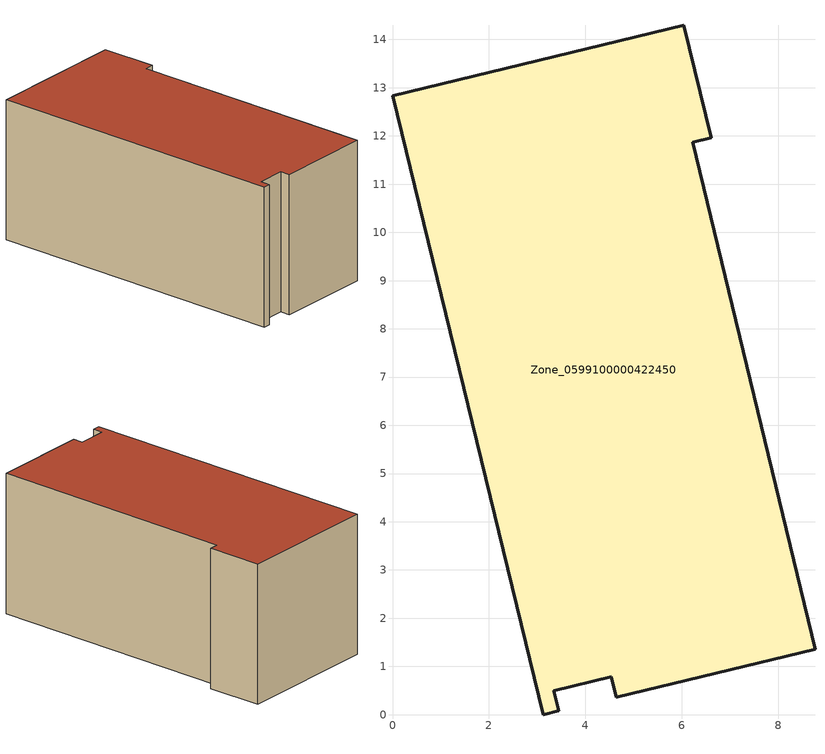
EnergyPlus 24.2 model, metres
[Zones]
Zone_0599100000422450
 floor ground (C_G): 0,12.83 6.04,14.29 6.61,11.96 6.22,11.87 8.76,1.36 4.64,0.36 4.54,0.78 3.34,0.5 3.44,0.08 3.12,0 z0
 wall outside (C_F): 3.44,0.08 3.34,0.5 4.54,0.78 4.64,0.36 8.76,1.36 6.22,11.87 6.61,11.96 6.04,14.29 0,12.83 3.12,0 3.44,0.08 z0:6.1
 roof outside (C_R): 8.76,1.36 6.22,11.87 6.61,11.96 6.04,14.29 0,12.83 3.12,0 3.44,0.08 3.34,0.5 4.54,0.78 4.64,0.36 z6.1
[BUILDING]
Pand.0599100000422450: North Axis=0; Terrain=City; Loads Convergence Tolerance Value=0.04; Temperature Convergence Tolerance Value=0.4; Solar Distribution=FullExterior; Maximum Number of Warmup Days=25; Minimum Number of Warmup Days=1
[Site:Location]
Rotterdam.The.Hague.AP_ZH_NLD Design_Conditions: Latitude=51.96; Longitude=4.45; Time Zone=1; Elevation=-4.5
[SITE:GROUNDTEMPERATURE:BUILDINGSURFACE]
18, 18, 18, 18, 18, 18, 18, 18, 18, 18, 18, 18
[MATERIAL] Thermal Absorptance=0.9; Solar Absorptance=0.7; Visible Absorptance=0.7
Name | Roughness | Thickness | Conductivity | Density | Specific Heat
G.TI.2006-2014 | MediumSmooth | 0.15 | 0.06 | 540 | 1210
F.TI.2006-2014 | Rough | 0.3 | 0.12 | 1920 | 840
R.TI.2006-2014 | MediumRough | 0.2 | 0.08 | 1500 | 1000
[CONSTRUCTION]
C_G: G.TI.2006-2014
C_F: F.TI.2006-2014
C_R: R.TI.2006-2014
[ZONE]
Zone_0599100000422450: Type=1; Multiplier=1; Ceiling Height=Autocalculate; Volume=Autocalculate; Floor Area=autocalculate; Part of Total Floor Area=Yes
[ZONEINFILTRATION:DESIGNFLOWRATE]
Infil_Zone_0599100000422450: Zone or ZoneList or Space or SpaceList=Zone_0599100000422450; Schedule=AlwaysOn; Design Flow Rate Calculation Method=Flow/Area; Flow Rate per Floor Area=0.0015; Constant Term Coefficient=1; Temperature Term Coefficient=0; Velocity Term Coefficient=0; Velocity Squared Term Coefficient=0
[HVACTEMPLATE:ZONE:IDEALLOADSAIRSYSTEM]
Zone_0599100000422450: Maximum Heating Supply Air Temperature=50; Minimum Cooling Supply Air Temperature=13; Maximum Heating Supply Air Humidity Ratio=0.0156; Minimum Cooling Supply Air Humidity Ratio=0.0077; Heating Limit=NoLimit; Cooling Limit=NoLimit; Dehumidification Control Type=ConstantSensibleHeatRatio; Cooling Sensible Heat Ratio=0.7; Dehumidification Setpoint=60; Humidification Control Type=None; Humidification Setpoint=30; Outdoor Air Method=None; Outdoor Air Flow Rate per Person=0.00944; Outdoor Air Flow Rate per Zone Floor Area=0; Outdoor Air Flow Rate per Zone=0; Demand Controlled Ventilation Type=None; Outdoor Air Economizer Type=NoEconomizer; Heat Recovery Type=None; Sensible Heat Recovery Effectiveness=0.7; Latent Heat Recovery Effectiveness=0.65
[ZONECONTROL:THERMOSTAT]
ThermostatControl_Zone_0599100000422450: Zone or ZoneList=Zone_0599100000422450; Control Type Schedule=DualSetpointControlType; Control 1=Thermostat_Zone_0599100000422450; Temperature Difference Between Cutout And Setpoint=0
[THERMOSTATSETPOINT:DUALSETPOINT]
Thermostat_Zone_0599100000422450: Heating Setpoint Temperature Schedule=HeatingSetpoint_Zone_0599100000422450; Cooling Setpoint Temperature Schedule=CoolingSetpoint_Zone_0599100000422450
[SCHEDULE:COMPACT]
HeatingSetpoint_Zone_0599100000422450: Through: 12/31, For: AllDays, Until: 24:00, 21
CoolingSetpoint_Zone_0599100000422450: Through: 12/31, For: AllDays, Until: 24:00, 24
DualSetpointControlType: Through: 12/31, For: AllDays, Until: 24:00, 4
AlwaysOn: Through: 12/31, For: AllDays, Until: 24:00, 1
